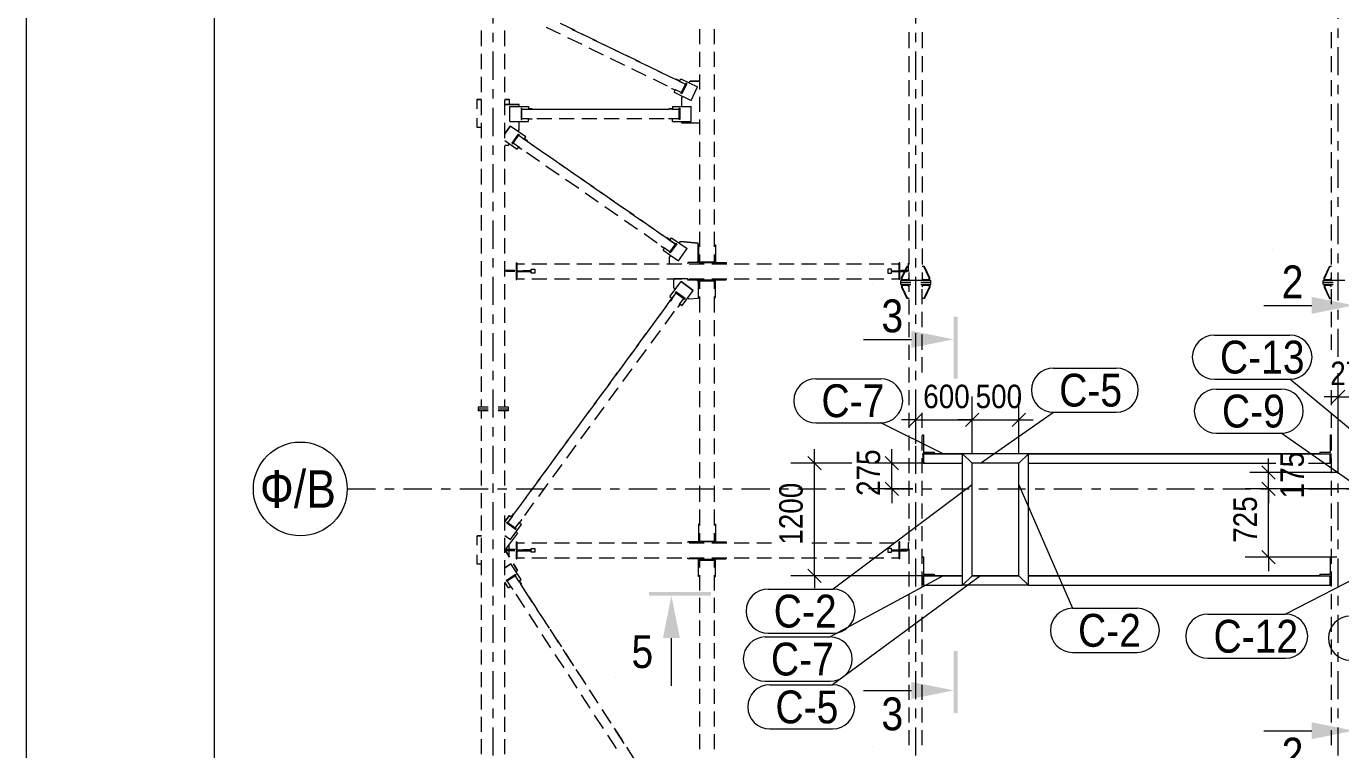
# Model space of a CAD drawing. Header units: millimetres. Extents: x -50 to 544, y -173 to 247.
# Drawn here: x -49.7 to 90.3, y 75.2 to 152.3 of the extents above; entities that cross this region are included whole.
import ezdxf

# ---------------------------------------------------------------- set-up
doc = ezdxf.new("R2010")
doc.units = ezdxf.units.MM
doc.linetypes.add('XKITLINE00', pattern=[0])
doc.linetypes.add('XKITLINE03', pattern=[6, 3, -1, 1, -1])
for name, color, linetype, lineweight in [('DrawingSheet', 5, 'Continuous', 0), ('Part', 2, 'Continuous', 0), ('PartMark', 3, 'Continuous', 0), ('S-GRID', 1, 'Continuous', 0), ('Section', 6, 'Continuous', 0), ('Z-DIMENSIONS', 1, 'Continuous', 0)]:
    doc.layers.add(name, color=color, linetype=linetype, lineweight=lineweight)
doc.styles.add('GOST type A', font='ARIAL.TTF')

msp = doc.modelspace()

# ---------------------------------------------------------------- hatches: boundary and pattern name
at = {"layer": 'Section'}
for points in [[(91.68, 122.56), (87.18, 121.66), (87.18, 123.46)], [(49.47, 121.34), (49.47, 114.74), (49.05, 114.74), (49.05, 121.34)], [(49.05, 118.94), (44.55, 118.04), (44.55, 119.84)], [(16.58, 92.04), (23.18, 92.04), (23.18, 91.62), (16.58, 91.62)], [(18.98, 91.62), (19.88, 87.12), (18.08, 87.12)], [(49.47, 85.74), (49.47, 79.14), (49.05, 79.14), (49.05, 85.74)], [(49.05, 81.54), (44.55, 80.64), (44.55, 82.44)], [(91.68, 77.25), (87.18, 76.35), (87.18, 78.15)]]:
    msp.add_hatch(color=256, dxfattribs=at).paths.add_polyline_path(points, flags=17)

# ---------------------------------------------------------------- linework, layer by layer
at = {"layer": 'DrawingSheet', "linetype": 'XKITLINE00', "lineweight": 0}
for p, q in [((-49.74, 246.85), (-49.74, -173.15)), ((-29.74, 241.85), (-29.74, -168.15))]:
    msp.add_line(p, q, dxfattribs=at)
at = {"layer": 'Part', "linetype": 'XKITLINE00', "lineweight": 0}
for p, q in [((7.14, 152.61), (8.68, 151.86)), ((-1.25, 150.19), (-1.25, 151.83)), ((1.25, 150.19), (1.25, 151.83)), ((5.63, 152.21), (7.14, 151.47)), ((8.34, 152), (9.86, 151.27)), ((9.45, 151.48), (11, 150.74)), ((21.97, 151.97), (21.97, 150.37)), ((23.57, 150.37), (23.57, 151.97)), ((44.3, 149.97), (44.3, 151.68)), ((45.7, 151.68), (45.7, 149.97)), ((89.3, 149.97), (89.3, 151.68)), ((7.9, 151.11), (9.42, 150.37)), ((10.18, 150), (11.7, 149.26)), ((10.62, 150.9), (12.14, 150.16)), ((11.77, 150.36), (13.31, 149.61)), ((-1.25, 147.73), (-1.25, 149.37)), ((1.25, 147.73), (1.25, 149.37)), ((12.46, 148.9), (13.98, 148.16)), ((12.9, 149.8), (14.42, 149.06)), ((14.08, 149.24), (15.63, 148.49)), ((15.17, 148.69), (16.69, 147.96)), ((21.97, 149.57), (21.97, 147.97)), ((23.57, 147.97), (23.57, 149.57)), ((44.3, 147.41), (44.3, 149.12)), ((45.7, 149.12), (45.7, 147.41)), ((89.3, 147.41), (89.3, 149.12)), ((14.74, 147.79), (16.26, 147.06)), ((16.4, 148.12), (17.94, 147.37)), ((17.45, 147.59), (18.97, 146.85)), ((21.97, 147.17), (21.97, 145.57)), ((23.57, 145.57), (23.57, 147.17)), ((-1.25, 145.28), (-1.25, 146.91)), ((1.25, 145.28), (1.25, 146.91)), ((17.02, 146.69), (18.54, 145.95)), ((18.72, 146.99), (19.49, 146.62)), ((19.03, 145.68), (19.04, 145.71)), ((19.03, 145.67), (19.04, 145.71)), ((19.03, 145.68), (19.03, 145.67)), ((19.03, 145.67), (19.39, 145.5)), ((19.48, 146.62), (19.5, 146.65)), ((19.5, 146.65), (19.48, 146.61)), ((19.48, 146.62), (19.48, 146.61)), ((19.48, 146.61), (19.84, 146.44)), ((19.86, 146.48), (19.5, 146.65)), ((19.5, 146.65), (19.5, 146.65)), ((19.86, 146.47), (19.5, 146.65)), ((19.73, 146.48), (20.49, 146.12)), ((19.86, 146.47), (19.84, 146.44)), ((19.84, 146.44), (20.49, 146.12)), ((19.86, 146.47), (19.97, 146.71)), ((19.86, 146.48), (19.97, 146.71)), ((19.86, 146.48), (19.86, 146.47)), ((19.97, 146.71), (19.97, 146.71)), ((19.97, 146.71), (21.77, 145.84)), ((19.97, 146.71), (21.77, 145.84)), ((20.53, 146.2), (20.01, 145.12)), ((20.05, 145.22), (20.49, 146.12)), ((20.61, 146.17), (20.08, 145.09)), ((20.49, 146.12), (20.53, 146.21)), ((20.49, 146.12), (20.49, 146.12)), ((20.61, 146.18), (20.53, 146.21)), ((20.53, 146.21), (20.53, 146.2)), ((20.61, 146.17), (20.53, 146.2)), ((20.61, 146.17), (20.61, 146.18)), ((20.87, 146.27), (20.96, 146.45)), ((20.87, 146.27), (20.96, 146.45)), ((21.97, 146.45), (20.96, 146.45)), ((20.96, 146.45), (20.96, 146.45)), ((20.96, 146.45), (21.97, 146.45)), ((21.08, 144.4), (21.77, 145.84)), ((21.77, 145.84), (21.77, 145.84)), ((44.3, 144.85), (44.3, 146.55)), ((45.7, 146.55), (45.7, 144.85)), ((89.3, 144.85), (89.3, 146.55)), ((-1.7, 144.51), (-1.25, 144.51)), ((-1.7, 144.5), (-1.7, 144.51)), ((-1.7, 143.5), (-1.7, 144.5)), ((-1.7, 144.5), (-1.25, 144.5)), ((-1.25, 142.82), (-1.25, 144.46)), ((1.25, 144.51), (1.7, 144.51)), ((1.25, 144.5), (1.7, 144.5)), ((1.25, 142.82), (1.25, 144.46)), ((1.7, 144.51), (1.7, 144.5)), ((1.7, 144.5), (1.7, 143.96)), ((19.28, 145.27), (19.39, 145.5)), ((19.28, 145.27), (19.39, 145.5)), ((19.28, 145.27), (19.28, 145.27)), ((19.28, 145.27), (21.08, 144.4)), ((19.3, 145.58), (20.05, 145.22)), ((19.39, 145.5), (19.4, 145.53)), ((20.01, 145.13), (20.05, 145.22)), ((20.01, 145.12), (20.01, 145.13)), ((20.08, 145.09), (20.01, 145.12)), ((20.09, 144.66), (20.17, 144.83)), ((20.09, 144.65), (20.18, 144.83)), ((20.09, 144.65), (20.09, 144.66)), ((20.09, 144.65), (20.09, 144.66)), ((20.09, 143.76), (20.09, 144.65)), ((21.97, 144.77), (21.97, 143.17)), ((23.57, 143.17), (23.57, 144.77)), ((1.25, 143.96), (2.76, 143.96)), ((2.76, 143.96), (1.25, 143.96)), ((1.76, 143.76), (3.76, 143.76)), ((1.76, 143.76), (3.76, 143.76)), ((1.76, 142.16), (1.76, 143.76)), ((2.76, 143.96), (2.76, 143.96)), ((2.76, 143.76), (2.76, 143.96)), ((2.96, 143.56), (2.96, 142.35)), ((2.96, 143.56), (3.04, 143.56)), ((2.96, 143.55), (3.04, 143.55)), ((3.04, 142.35), (3.04, 143.56)), ((3.04, 143.46), (3.76, 143.46)), ((3.04, 143.45), (3.84, 143.45)), ((3.76, 143.76), (3.76, 143.5)), ((3.76, 143.51), (4.16, 143.51)), ((3.76, 143.5), (3.76, 143.46)), ((4.16, 143.5), (3.76, 143.5)), ((3.76, 143.46), (4.16, 143.46)), ((4.16, 143.46), (4.16, 143.51)), ((4.16, 143.47), (4.97, 143.47)), ((4.64, 143.45), (6.23, 143.45)), ((5.77, 143.47), (7.39, 143.47)), ((7.03, 143.45), (8.63, 143.45)), ((8.2, 143.47), (9.81, 143.47)), ((9.43, 143.45), (11.02, 143.45)), ((10.62, 143.47), (12.23, 143.47)), ((11.82, 143.45), (13.42, 143.45)), ((13.04, 143.47), (14.65, 143.47)), ((14.22, 143.45), (15.82, 143.45)), ((15.46, 143.47), (17.07, 143.47)), ((16.61, 143.45), (18.21, 143.45)), ((17.88, 143.47), (18.69, 143.47)), ((19.09, 143.51), (18.69, 143.51)), ((18.69, 143.51), (18.69, 143.5)), ((18.69, 143.5), (19.09, 143.5)), ((18.69, 143.46), (18.69, 143.5)), ((19.09, 143.46), (18.69, 143.46)), ((19.01, 143.45), (19.81, 143.45)), ((19.09, 143.76), (19.09, 143.5)), ((19.09, 143.76), (21.09, 143.76)), ((19.09, 143.76), (21.09, 143.76)), ((19.09, 143.5), (19.09, 143.5)), ((19.09, 143.5), (19.09, 143.46)), ((19.09, 143.46), (19.81, 143.46)), ((19.81, 143.56), (19.89, 143.56)), ((19.81, 142.35), (19.81, 143.56)), ((19.81, 143.55), (19.89, 143.55)), ((19.89, 143.56), (19.89, 142.35)), ((21.09, 142.16), (21.09, 143.76)), ((44.3, 142.28), (44.3, 143.99)), ((45.7, 143.99), (45.7, 142.28)), ((89.3, 142.28), (89.3, 143.99)), ((-1.7, 141.51), (-1.7, 142.51)), ((-1.25, 141.51), (-1.7, 141.51)), ((-1.25, 140.36), (-1.25, 142)), ((1.25, 140.36), (1.25, 142)), ((1.82, 141.66), (1.25, 140.83)), ((1.25, 140.84), (1.82, 141.66)), ((1.76, 142.16), (3.76, 142.16)), ((3.47, 140.52), (1.82, 141.66)), ((3.47, 140.52), (1.82, 141.66)), ((1.82, 141.66), (1.82, 141.66)), ((2.76, 141.26), (2.76, 142.16)), ((2.96, 142.35), (3.04, 142.35)), ((3.04, 142.45), (3.84, 142.45)), ((3.76, 142.42), (3.76, 142.45)), ((3.76, 142.16), (3.76, 142.42)), ((3.76, 142.42), (4.16, 142.42)), ((4.16, 142.42), (4.16, 142.45)), ((4.64, 142.45), (6.23, 142.45)), ((7.03, 142.45), (8.63, 142.45)), ((9.43, 142.45), (11.02, 142.45)), ((11.82, 142.45), (13.42, 142.45)), ((14.22, 142.45), (15.82, 142.45)), ((16.61, 142.45), (18.21, 142.45)), ((18.69, 142.42), (18.69, 142.45)), ((19.09, 142.42), (18.69, 142.42)), ((19.01, 142.45), (19.81, 142.45)), ((19.09, 142.45), (19.09, 142.42)), ((19.09, 142.16), (19.09, 142.42)), ((19.09, 142.16), (21.09, 142.16)), ((19.89, 142.35), (19.81, 142.35)), ((20.09, 141.96), (20.09, 142.16)), ((21.97, 141.96), (20.09, 141.96)), ((21.97, 142.37), (21.97, 140.78)), ((23.57, 140.78), (23.57, 142.37)), ((44.3, 139.72), (44.3, 141.43)), ((45.7, 141.43), (45.7, 139.72)), ((89.3, 139.72), (89.3, 141.43)), ((1.25, 140.11), (2.56, 139.21)), ((2.01, 139.83), (2.7, 140.81)), ((2.01, 139.82), (2.7, 140.8)), ((2.08, 139.77), (2.76, 140.76)), ((2.65, 141.09), (2.76, 141.26)), ((2.7, 140.8), (2.7, 140.81)), ((2.7, 140.81), (2.76, 140.77)), ((2.7, 140.8), (2.76, 140.76)), ((2.71, 140.68), (3.4, 140.19)), ((2.71, 140.68), (3.3, 140.27)), ((2.76, 140.76), (2.76, 140.77)), ((3.3, 140.27), (3.47, 140.52)), ((3.3, 140.27), (3.32, 140.31)), ((3.3, 140.27), (3.63, 140.04)), ((3.3, 140.27), (3.3, 140.27)), ((3.32, 140.31), (3.65, 140.08)), ((3.65, 140.08), (3.32, 140.31)), ((3.32, 140.31), (3.32, 140.31)), ((3.47, 140.52), (3.47, 140.52)), ((3.63, 140.04), (3.65, 140.08)), ((3.63, 140.05), (4.34, 139.56)), ((3.65, 140.08), (3.65, 140.08)), ((-1.25, 137.91), (-1.25, 139.54)), ((1.25, 139.61), (1.62, 139.61)), ((1.25, 137.91), (1.25, 139.54)), ((1.62, 139.61), (1.73, 139.78)), ((2.01, 139.83), (2.01, 139.82)), ((2.01, 139.82), (2.08, 139.77)), ((2.14, 139.86), (2.83, 139.37)), ((2.56, 139.21), (2.72, 139.45)), ((2.7, 139.42), (2.72, 139.45)), ((2.7, 139.42), (3.03, 139.19)), ((2.7, 139.42), (2.7, 139.42)), ((3.03, 139.19), (3.05, 139.22)), ((3.53, 138.89), (4.92, 137.92)), ((4.1, 139.71), (5.49, 138.75)), ((5.05, 139.07), (6.46, 138.09)), ((21.97, 139.98), (21.97, 138.38)), ((23.57, 138.38), (23.57, 139.98)), ((44.3, 137.16), (44.3, 138.87)), ((45.7, 138.87), (45.7, 137.16)), ((89.3, 137.16), (89.3, 138.87)), ((5.62, 137.44), (7.01, 136.47)), ((6.19, 138.26), (7.58, 137.3)), ((7.17, 137.6), (8.59, 136.62)), ((21.97, 137.58), (21.97, 135.98)), ((23.57, 135.98), (23.57, 137.58)), ((-1.25, 135.45), (-1.25, 137.09)), ((1.25, 135.45), (1.25, 137.09)), ((7.71, 135.99), (9.1, 135.03)), ((8.28, 136.81), (9.67, 135.85)), ((9.3, 136.12), (10.71, 135.14)), ((44.3, 134.6), (44.3, 136.3)), ((45.7, 136.3), (45.7, 134.6)), ((89.3, 134.6), (89.3, 136.3)), ((-1.25, 132.99), (-1.25, 134.63)), ((1.25, 132.99), (1.25, 134.63)), ((9.8, 134.54), (11.19, 133.58)), ((10.37, 135.36), (11.76, 134.4)), ((11.42, 134.65), (12.84, 133.67)), ((21.97, 135.18), (21.97, 133.58)), ((23.57, 133.58), (23.57, 135.18)), ((11.88, 133.09), (13.28, 132.13)), ((12.45, 133.92), (13.85, 132.95)), ((13.54, 133.18), (14.96, 132.2)), ((44.3, 132.03), (44.3, 133.74)), ((45.7, 133.74), (45.7, 132.03)), ((89.3, 132.03), (89.3, 133.74)), ((-1.25, 130.54), (-1.25, 132.18)), ((1.25, 130.54), (1.25, 132.18)), ((13.97, 131.65), (15.37, 130.68)), ((14.54, 132.47), (15.94, 131.5)), ((15.67, 131.71), (17.08, 130.72)), ((21.97, 132.78), (21.97, 131.18)), ((23.57, 131.18), (23.57, 132.78)), ((16.63, 131.02), (18.02, 130.05)), ((17.79, 130.23), (18.5, 129.74)), ((21.97, 130.38), (21.97, 128.78)), ((23.57, 128.78), (23.57, 130.38)), ((44.3, 129.47), (44.3, 131.18)), ((45.7, 131.18), (45.7, 129.47)), ((89.3, 129.47), (89.3, 131.18)), ((-1.25, 128.08), (-1.25, 129.72)), ((1.25, 128.08), (1.25, 129.72)), ((16.06, 130.2), (17.45, 129.23)), ((17.9, 128.88), (17.92, 128.91)), ((17.9, 128.88), (17.92, 128.91)), ((17.9, 128.88), (17.9, 128.88)), ((17.9, 128.88), (18.23, 128.65)), ((18.5, 129.74), (18.52, 129.77)), ((18.52, 129.76), (18.5, 129.73)), ((18.5, 129.74), (18.5, 129.73)), ((18.5, 129.73), (18.83, 129.5)), ((18.85, 129.54), (18.52, 129.77)), ((18.52, 129.77), (18.52, 129.76)), ((18.85, 129.54), (18.52, 129.76)), ((18.72, 129.57), (19.42, 129.09)), ((19.47, 129.17), (18.79, 128.18)), ((18.85, 129.54), (18.83, 129.5)), ((18.83, 129.5), (19.42, 129.1)), ((18.85, 129.54), (19, 129.75)), ((18.85, 129.54), (19, 129.75)), ((18.85, 129.54), (18.85, 129.54)), ((18.85, 128.27), (19.42, 129.09)), ((19.54, 129.12), (18.86, 128.14)), ((19, 129.75), (19, 129.75)), ((19, 129.75), (20.64, 128.61)), ((19, 129.75), (20.64, 128.61)), ((19.42, 129.1), (19.47, 129.18)), ((19.42, 129.1), (19.42, 129.09)), ((19.54, 129.13), (19.47, 129.18)), ((19.47, 129.18), (19.47, 129.17)), ((19.54, 129.12), (19.47, 129.17)), ((19.54, 129.12), (19.54, 129.13)), ((19.82, 129.18), (19.93, 129.35)), ((19.82, 129.18), (19.93, 129.35)), ((19.93, 129.35), (19.93, 129.35)), ((21.83, 129.18), (19.93, 129.35)), ((19.93, 129.35), (21.83, 129.18)), ((21.83, 129.18), (21.83, 129.18)), ((21.83, 127.3), (21.83, 129.18)), ((21.97, 129), (21.85, 129)), ((21.85, 129), (21.85, 127.12)), ((23.57, 129), (23.69, 129)), ((23.69, 129), (23.69, 127.12)), ((18.09, 128.44), (18.23, 128.65)), ((18.09, 128.44), (18.23, 128.65)), ((18.09, 128.44), (18.09, 128.44)), ((18.09, 128.44), (19.73, 127.3)), ((18.15, 128.75), (18.85, 128.27)), ((18.23, 128.65), (18.25, 128.68)), ((18.79, 128.19), (18.84, 128.27)), ((18.79, 128.18), (18.79, 128.19)), ((18.86, 128.14), (18.79, 128.18)), ((18.79, 127.71), (18.91, 127.87)), ((18.79, 127.7), (18.91, 127.87)), ((18.79, 127.7), (18.79, 127.71)), ((18.79, 127), (18.79, 127.7)), ((19.73, 127.3), (20.64, 128.61)), ((20.64, 128.61), (20.64, 128.61)), ((21.97, 127.98), (21.97, 127.18)), ((23.57, 127.18), (23.57, 127.98)), ((44.3, 126.91), (44.3, 128.62)), ((45.7, 128.62), (45.7, 126.91)), ((89.3, 126.91), (89.3, 128.62)), ((-1.25, 125.62), (-1.25, 127.26)), ((1.25, 125.62), (1.25, 127.26)), ((1.25, 126.32), (2.25, 126.32)), ((1.25, 126.24), (1.45, 126.24)), ((2.31, 126.24), (1.45, 126.24)), ((1.45, 126.16), (1.45, 126.24)), ((2.31, 126.16), (1.45, 126.16)), ((2.25, 126.32), (2.25, 126.24)), ((2.45, 127.1), (2.45, 126.24)), ((2.45, 127.1), (2.53, 127.1)), ((2.45, 126.24), (2.53, 126.24)), ((2.45, 126.16), (2.45, 125.3)), ((2.45, 126.16), (2.53, 126.16)), ((2.53, 127.1), (2.53, 126.24)), ((2.53, 127), (3.32, 127)), ((2.53, 126.25), (4.03, 126.25)), ((2.53, 126.16), (2.53, 125.3)), ((2.53, 126.15), (4.03, 126.15)), ((4.03, 126.24), (3.17, 126.24)), ((4.03, 126.16), (3.17, 126.16)), ((4.03, 126.4), (4.43, 126.4)), ((4.03, 126.24), (4.03, 126.4)), ((4.03, 126.16), (4.03, 126.24)), ((4.03, 126), (4.03, 126.16)), ((4.12, 127), (5.72, 127)), ((4.43, 126.4), (4.43, 126)), ((6.51, 127), (8.11, 127)), ((8.91, 127), (10.5, 127)), ((11.3, 127), (12.9, 127)), ((13.7, 127), (15.29, 127)), ((16.09, 127), (17.69, 127)), ((18.48, 127), (20.08, 127)), ((21.67, 127.14), (20.72, 127.14)), ((20.72, 127.14), (20.72, 127.12)), ((21.85, 127.12), (20.72, 127.12)), ((20.72, 127.12), (20.72, 127)), ((20.88, 127), (22.47, 127)), ((21.83, 127.3), (21.67, 127.14)), ((21.97, 127.18), (23.57, 127.18)), ((21.97, 127), (21.97, 127.18)), ((22.01, 127.14), (22.01, 127.18)), ((22.01, 127.14), (23.53, 127.14)), ((23.27, 127), (24.87, 127)), ((23.53, 127.14), (23.53, 127.18)), ((23.57, 127), (23.57, 127.18)), ((23.69, 127.12), (24.82, 127.12)), ((24.82, 127.12), (24.82, 127)), ((25.67, 127), (27.26, 127)), ((28.06, 127), (29.65, 127)), ((30.45, 127), (32.05, 127)), ((32.85, 127), (34.44, 127)), ((35.24, 127), (36.84, 127)), ((37.63, 127), (39.23, 127)), ((40.03, 127), (41.62, 127)), ((42.42, 126.4), (42.02, 126.4)), ((42.02, 126.4), (42.02, 126)), ((42.42, 127), (43.22, 127)), ((42.42, 126.24), (42.42, 126.4)), ((42.42, 126.25), (42.51, 126.25)), ((42.42, 126.24), (42.42, 126.16)), ((42.42, 126.24), (44.1, 126.24)), ((42.42, 126.16), (44.1, 126.16)), ((42.42, 126), (42.42, 126.16)), ((42.5, 126.15), (43.22, 126.15)), ((43.3, 127.1), (43.22, 127.1)), ((43.22, 126.24), (43.22, 127.1)), ((43.3, 126.24), (43.22, 126.24)), ((43.3, 126.16), (43.22, 126.16)), ((43.22, 125.3), (43.22, 126.16)), ((43.3, 126.24), (43.3, 127.1)), ((43.3, 125.3), (43.3, 126.16)), ((43.5, 126.24), (43.5, 126.31)), ((43.5, 126.31), (44.23, 126.31)), ((43.5, 125.5), (43.81, 126.16)), ((43.56, 125.5), (43.87, 126.16)), ((43.88, 126.31), (44.07, 126.7)), ((43.94, 126.31), (44.12, 126.7)), ((44.23, 126.7), (44.07, 126.7)), ((44.1, 126.24), (44.3, 126.24)), ((44.1, 126.24), (44.1, 126.16)), ((44.23, 126.31), (44.23, 127.04)), ((44.23, 127.04), (44.3, 127.04)), ((44.3, 125.2), (44.3, 126.05)), ((45.93, 126.7), (45.7, 126.7)), ((45.7, 126.05), (45.7, 125.2)), ((46.44, 125.5), (45.88, 126.7)), ((46.5, 125.5), (45.93, 126.7)), ((88.5, 125.5), (89.07, 126.7)), ((88.56, 125.5), (89.12, 126.7)), ((89.3, 126.7), (89.07, 126.7)), ((89.3, 125.2), (89.3, 126.05)), ((-1.25, 123.17), (-1.25, 124.81)), ((1.25, 123.17), (1.25, 124.81)), ((2.45, 125.3), (2.53, 125.3)), ((2.53, 125.4), (3.32, 125.4)), ((4.43, 126), (4.03, 126)), ((4.12, 125.4), (5.72, 125.4)), ((6.51, 125.4), (8.11, 125.4)), ((8.91, 125.4), (10.5, 125.4)), ((11.3, 125.4), (12.9, 125.4)), ((13.7, 125.4), (15.29, 125.4)), ((16.09, 125.4), (17.69, 125.4)), ((18.48, 125.4), (20.08, 125.4)), ((18.82, 123.49), (20.01, 125.1)), ((18.82, 123.49), (20.01, 125.1)), ((20.72, 125.4), (19.25, 125.4)), ((19.25, 125.4), (19.25, 125.4)), ((19.25, 124.41), (19.25, 125.4)), ((21.3, 124.15), (20.01, 125.1)), ((20.01, 125.1), (20.01, 125.1)), ((20.01, 125.1), (21.3, 124.15)), ((20.72, 125.28), (20.72, 125.4)), ((20.72, 125.26), (20.72, 125.28)), ((21.85, 125.28), (20.72, 125.28)), ((21.67, 125.26), (20.72, 125.26)), ((21.67, 125.26), (20.72, 125.26)), ((20.88, 125.4), (22.47, 125.4)), ((21.83, 125.1), (21.67, 125.26)), ((21.67, 125.26), (21.67, 125.26)), ((21.83, 125.1), (21.67, 125.26)), ((21.83, 125.1), (21.83, 125.1)), ((21.83, 125.1), (21.83, 123.29)), ((21.85, 123.4), (21.85, 125.28)), ((21.97, 125.17), (21.97, 125.4)), ((21.97, 125.19), (22.01, 125.19)), ((21.97, 125.17), (21.97, 124.33)), ((23.53, 125.23), (22.01, 125.23)), ((22.01, 125.23), (22.01, 125.16)), ((22.01, 125.2), (23.53, 125.2)), ((22.01, 125.16), (23.53, 125.16)), ((23.57, 125.16), (22.07, 125.16)), ((23.27, 125.4), (24.87, 125.4)), ((23.53, 125.16), (23.53, 125.23)), ((23.53, 125.19), (23.57, 125.19)), ((23.57, 125.17), (23.57, 125.4)), ((23.57, 124.33), (23.57, 125.17)), ((23.69, 123.4), (23.69, 125.28)), ((23.69, 125.28), (24.82, 125.28)), ((24.82, 125.28), (24.82, 125.4)), ((25.67, 125.4), (27.26, 125.4)), ((28.06, 125.4), (29.65, 125.4)), ((30.45, 125.4), (32.05, 125.4)), ((32.85, 125.4), (34.44, 125.4)), ((35.24, 125.4), (36.84, 125.4)), ((37.63, 125.4), (39.23, 125.4)), ((40.03, 125.4), (41.62, 125.4)), ((42.02, 126), (42.42, 126)), ((42.42, 125.4), (43.22, 125.4)), ((43.3, 125.3), (43.22, 125.3)), ((43.4, 125.2), (43.4, 125.2)), ((43.4, 125), (43.4, 125.2)), ((43.4, 125.2), (44.3, 125.2)), ((43.4, 125.2), (44.47, 125.2)), ((43.4, 124.8), (43.4, 125)), ((43.4, 125), (44.47, 125)), ((43.4, 125), (44.47, 125)), ((43.4, 124.8), (44.47, 124.8)), ((43.5, 125.3), (43.5, 125.5)), ((43.5, 125.5), (43.56, 125.5)), ((43.5, 125.2), (43.5, 125.3)), ((43.5, 125.3), (44.3, 125.3)), ((43.5, 124.7), (43.5, 124.8)), ((43.5, 124.7), (44.3, 124.7)), ((43.5, 124.7), (43.5, 124.5)), ((43.56, 125.3), (43.56, 125.5)), ((43.56, 124.7), (43.56, 124.5)), ((44.19, 125.3), (44.3, 125.46)), ((44.3, 124.54), (44.19, 124.7)), ((45.7, 125.2), (44.3, 125.2)), ((44.3, 124), (44.3, 124.8)), ((45.53, 125.2), (46.6, 125.2)), ((45.53, 125), (46.6, 125)), ((45.53, 125), (46.6, 125)), ((45.53, 124.8), (46.6, 124.8)), ((45.81, 125.3), (45.7, 125.46)), ((45.7, 125.3), (46.5, 125.3)), ((45.7, 125.2), (45.98, 125.2)), ((45.7, 124.7), (46.5, 124.7)), ((45.7, 124.54), (45.81, 124.7)), ((46.44, 125.3), (46.44, 125.5)), ((46.44, 125.5), (46.5, 125.5)), ((46.44, 124.7), (46.44, 124.5)), ((46.5, 125.3), (46.5, 125.5)), ((46.5, 125.2), (46.5, 125.3)), ((46.5, 124.7), (46.5, 124.8)), ((46.5, 124.7), (46.5, 124.5)), ((46.6, 125.2), (46.6, 125.2)), ((46.6, 125), (46.6, 125.2)), ((46.6, 124.8), (46.6, 125)), ((88.4, 125.2), (88.4, 125.2)), ((88.4, 125), (88.4, 125.2)), ((88.4, 125.2), (89.3, 125.2)), ((88.4, 125.2), (89.47, 125.2)), ((88.4, 124.8), (88.4, 125)), ((88.4, 125), (89.47, 125)), ((88.4, 125), (89.47, 125)), ((88.4, 124.8), (89.47, 124.8)), ((88.5, 125.3), (88.5, 125.5)), ((88.5, 125.5), (88.56, 125.5)), ((88.5, 125.2), (88.5, 125.3)), ((88.5, 125.3), (89.3, 125.3)), ((88.5, 124.7), (88.5, 124.8)), ((88.5, 124.7), (89.3, 124.7)), ((88.5, 124.7), (88.5, 124.5)), ((88.56, 125.3), (88.56, 125.5)), ((88.56, 124.7), (88.56, 124.5)), ((89.19, 125.3), (89.3, 125.46)), ((89.3, 124.54), (89.19, 124.7)), ((90.7, 125.2), (89.3, 125.2)), ((19.03, 123.33), (18.8, 123.01)), ((18.8, 123.01), (19.03, 123.33)), ((18.82, 123.49), (19.06, 123.31)), ((18.82, 123.49), (18.82, 123.49)), ((19.06, 123.3), (18.83, 122.98)), ((18.99, 123.2), (19.49, 123.88)), ((19.03, 123.33), (19.03, 123.33)), ((19.03, 123.33), (19.06, 123.3)), ((19.06, 123.31), (19.49, 123.88)), ((19.06, 123.3), (19.06, 123.31)), ((19.25, 124.41), (19.41, 124.29)), ((19.41, 123.95), (19.46, 124.01)), ((19.46, 124), (19.41, 123.94)), ((19.41, 123.94), (19.41, 123.95)), ((19.41, 123.94), (20.38, 123.23)), ((20.43, 123.3), (19.46, 124.01)), ((19.46, 124.01), (19.46, 124)), ((19.46, 124), (20.43, 123.29)), ((19.8, 122.61), (20.3, 123.29)), ((20.11, 122.54), (21.3, 124.15)), ((20.38, 123.23), (20.43, 123.29)), ((20.43, 123.29), (20.43, 123.3)), ((20.71, 123.35), (20.87, 123.23)), ((21.83, 123.29), (20.87, 123.23)), ((21.3, 124.15), (21.3, 124.15)), ((21.97, 123.4), (21.85, 123.4)), ((21.97, 123.49), (21.97, 121.81)), ((23.57, 121.81), (23.57, 123.49)), ((23.57, 123.4), (23.69, 123.4)), ((43.5, 124.5), (43.56, 124.5)), ((43.5, 124.5), (44.07, 123.3)), ((43.56, 124.5), (44.12, 123.3)), ((44.3, 123.3), (44.07, 123.3)), ((45.7, 122.67), (45.7, 124.28)), ((45.93, 123.3), (45.7, 123.3)), ((46.44, 124.5), (45.88, 123.3)), ((46.5, 124.5), (45.93, 123.3)), ((46.44, 124.5), (46.5, 124.5)), ((88.5, 124.5), (88.56, 124.5)), ((88.5, 124.5), (89.07, 123.3)), ((88.56, 124.5), (89.12, 123.3)), ((89.3, 123.3), (89.07, 123.3)), ((89.3, 122.67), (89.3, 124.28)), ((-1.25, 120.71), (-1.25, 122.35)), ((1.25, 120.71), (1.25, 122.35)), ((17.5, 121.16), (18.49, 122.52)), ((18.3, 120.57), (19.3, 121.93)), ((18.32, 122.3), (18.82, 122.99)), ((18.8, 123.01), (18.8, 123.01)), ((18.8, 123.01), (18.83, 122.98)), ((19.64, 122.39), (19.67, 122.37)), ((19.9, 122.69), (19.67, 122.37)), ((19.87, 122.71), (19.9, 122.69)), ((19.88, 122.71), (20.11, 122.54)), ((19.9, 122.69), (19.9, 122.69)), ((44.3, 121.58), (44.3, 123.19)), ((45.7, 120.25), (45.7, 121.86)), ((89.3, 120.25), (89.3, 121.86)), ((16, 119.12), (17, 120.48)), ((16.81, 120.24), (17.81, 121.61)), ((21.97, 120.97), (21.97, 119.29)), ((23.57, 119.29), (23.57, 120.97)), ((44.3, 119.17), (44.3, 120.78)), ((-1.25, 118.26), (-1.25, 119.89)), ((1.25, 118.26), (1.25, 119.89)), ((15.3, 118.18), (16.3, 119.55)), ((16.81, 118.53), (17.8, 119.89)), ((45.7, 117.84), (45.7, 119.45)), ((89.3, 117.84), (89.3, 119.45)), ((14.5, 117.08), (15.5, 118.44)), ((15.31, 116.49), (16.31, 117.85)), ((21.97, 118.45), (21.97, 116.77)), ((23.57, 116.77), (23.57, 118.45)), ((44.3, 116.75), (44.3, 118.36)), ((-1.25, 115.8), (-1.25, 117.44)), ((1.25, 115.8), (1.25, 117.44)), ((13.01, 115.04), (14.01, 116.4)), ((13.79, 116.12), (14.79, 117.49)), ((45.7, 115.42), (45.7, 117.03)), ((-1.25, 113.34), (-1.25, 114.98)), ((1.25, 113.34), (1.25, 114.98)), ((12.28, 114.06), (13.28, 115.43)), ((13.82, 114.45), (14.81, 115.81)), ((21.97, 115.93), (21.97, 114.25)), ((23.57, 114.25), (23.57, 115.93)), ((44.3, 114.34), (44.3, 115.95)), ((11.51, 113), (12.51, 114.36)), ((12.32, 112.41), (13.32, 113.77)), ((21.97, 113.41), (21.97, 111.73)), ((23.57, 111.73), (23.57, 113.41)), ((44.3, 111.92), (44.3, 113.53)), ((45.7, 114.61), (45.7, 114.62)), ((89.3, 111.92), (89.3, 113.53)), ((-1.25, 111.71), (-1.25, 112.52)), ((1.25, 111.71), (1.25, 112.52)), ((10.02, 110.96), (11.02, 112.32)), ((10.76, 112), (11.77, 113.37)), ((-0.53, 111.71), (-1.6, 111.71)), ((-1.6, 111.71), (-1.6, 111.51)), ((-0.53, 111.51), (-1.6, 111.51)), ((-0.53, 111.51), (-1.6, 111.51)), ((-1.6, 111.51), (-1.6, 111.31)), ((-0.53, 111.31), (-1.6, 111.31)), ((-1.25, 110.51), (-1.25, 111.31)), ((1.6, 111.71), (0.53, 111.71)), ((1.6, 111.51), (0.53, 111.51)), ((1.6, 111.51), (0.53, 111.51)), ((1.6, 111.31), (0.53, 111.31)), ((1.25, 110.51), (1.25, 111.31)), ((1.6, 111.71), (1.6, 111.51)), ((1.6, 111.51), (1.6, 111.31)), ((9.25, 109.94), (10.26, 111.31)), ((10.82, 110.37), (11.82, 111.73)), ((21.97, 110.89), (21.97, 109.21)), ((23.57, 109.21), (23.57, 110.89)), ((44.3, 109.51), (44.3, 111.12)), ((45.7, 109.51), (45.7, 111.11)), ((89.3, 109.51), (89.3, 111.12)), ((-1.25, 108.13), (-1.25, 109.72)), ((1.25, 108.13), (1.25, 109.72)), ((7.74, 107.88), (8.75, 109.25)), ((8.52, 108.92), (9.52, 110.28)), ((9.33, 108.33), (10.33, 109.69)), ((7.03, 106.88), (8.02, 108.24)), ((21.97, 108.37), (21.97, 106.69)), ((23.57, 106.69), (23.57, 108.37)), ((44.3, 107.1), (44.3, 108.71)), ((45.7, 108.77), (45.84, 108.77)), ((45.7, 108.75), (45.84, 108.75)), ((45.7, 107.1), (45.7, 108.71)), ((45.84, 108.77), (45.84, 106.89)), ((89.16, 108.77), (89.16, 106.89)), ((89.16, 108.77), (89.3, 108.77)), ((89.16, 108.75), (89.3, 108.75)), ((89.3, 107.1), (89.3, 108.71)), ((-1.25, 105.74), (-1.25, 107.33)), ((1.25, 105.74), (1.25, 107.33)), ((6.23, 105.82), (7.24, 107.19)), ((7.83, 106.29), (8.83, 107.65)), ((45.7, 106.75), (46.95, 106.75)), ((45.8, 105.77), (45.8, 106.75)), ((45.8, 106.75), (45.84, 106.75)), ((45.8, 106.73), (45.84, 106.73)), ((45.84, 106.91), (46.95, 106.91)), ((45.84, 106.89), (46.95, 106.89)), ((45.84, 106.75), (50, 106.75)), ((45.84, 106.75), (45.84, 106.75)), ((45.84, 106.75), (45.84, 105.75)), ((46.95, 106.91), (46.95, 106.75)), ((46.95, 106.77), (88.05, 106.77)), ((57, 106.75), (50, 106.75)), ((51, 105.75), (50, 106.75)), ((50, 92.75), (50, 106.75)), ((50, 106.75), (51, 105.75)), ((56, 105.75), (57, 106.75)), ((56, 105.75), (57, 106.75)), ((57, 106.75), (89.16, 106.75)), ((57, 92.75), (57, 106.75)), ((88.05, 106.91), (88.05, 106.75)), ((88.05, 106.91), (89.16, 106.91)), ((89.16, 106.89), (88.05, 106.89)), ((88.05, 106.75), (89.3, 106.75)), ((89.16, 106.75), (89.2, 106.75)), ((89.16, 106.75), (89.16, 106.75)), ((89.16, 105.75), (89.16, 106.75)), ((89.16, 106.73), (89.2, 106.73)), ((89.2, 106.75), (89.2, 105.77)), ((4.72, 103.75), (5.73, 105.13)), ((5.53, 104.84), (6.53, 106.2)), ((6.34, 104.25), (7.34, 105.61)), ((21.97, 105.85), (21.97, 104.16)), ((23.57, 104.16), (23.57, 105.85)), ((44.3, 104.68), (44.3, 106.29)), ((45.7, 104.68), (45.7, 106.29)), ((45.8, 105.77), (45.84, 105.77)), ((45.84, 105.75), (50, 105.75)), ((56, 105.75), (51, 105.75)), ((51, 93.75), (51, 105.75)), ((56, 93.75), (56, 105.75)), ((57, 105.75), (83.34, 105.75)), ((86.84, 105.75), (89.16, 105.75)), ((89.16, 105.77), (89.2, 105.77)), ((89.3, 104.68), (89.3, 106.29)), ((-1.25, 103.36), (-1.25, 104.95)), ((1.25, 103.36), (1.25, 104.95)), ((4.04, 102.8), (5.03, 104.16)), ((44.3, 102.27), (44.3, 103.88)), ((45.7, 102.27), (45.7, 103.88)), ((89.3, 102.27), (89.3, 103.88)), ((-1.25, 100.97), (-1.25, 102.56)), ((1.25, 100.97), (1.25, 102.56)), ((3.21, 101.69), (4.22, 103.07)), ((4.84, 102.21), (5.84, 103.57)), ((21.97, 103.32), (21.97, 101.64)), ((23.57, 101.64), (23.57, 103.32)), ((2.2, 100.32), (2.71, 101.01)), ((2.54, 100.76), (3.54, 102.12)), ((3.35, 100.17), (4.34, 101.53)), ((21.97, 100.8), (21.97, 99.12)), ((23.57, 99.12), (23.57, 100.8)), ((44.3, 99.85), (44.3, 101.46)), ((45.7, 99.85), (45.7, 101.46)), ((89.3, 99.85), (89.3, 101.46)), ((-1.25, 98.59), (-1.25, 100.18)), ((1.25, 98.59), (1.25, 100.18)), ((1.73, 100.17), (1.25, 99.52)), ((1.25, 99.52), (1.73, 100.17)), ((1.41, 99.41), (1.46, 99.47)), ((1.41, 99.4), (1.46, 99.46)), ((1.41, 99.4), (1.41, 99.41)), ((1.46, 99.46), (1.46, 99.47)), ((1.46, 99.47), (1.54, 99.41)), ((2.43, 98.75), (1.46, 99.46)), ((1.54, 99.4), (2.04, 100.08)), ((1.54, 99.41), (1.97, 99.99)), ((1.54, 99.41), (1.54, 99.4)), ((1.54, 99.4), (2.35, 98.81)), ((1.73, 100.17), (1.94, 100.02)), ((1.73, 100.17), (1.94, 100.02)), ((1.73, 100.17), (1.73, 100.17)), ((1.94, 100.02), (2.17, 100.34)), ((2.17, 100.33), (1.94, 100.01)), ((1.94, 100.01), (1.94, 100.02)), ((1.94, 100.01), (1.97, 99.99)), ((1.97, 99.99), (2.21, 100.31)), ((2.21, 100.32), (2.17, 100.34)), ((2.17, 100.34), (2.17, 100.33)), ((2.21, 100.31), (2.17, 100.33)), ((2.21, 100.31), (2.21, 100.32)), ((2.35, 98.81), (2.85, 99.49)), ((2.81, 99.37), (3.04, 99.7)), ((3.04, 99.7), (3.02, 99.72)), ((3.04, 99.7), (3.02, 99.72)), ((3.04, 99.7), (3.04, 99.7)), ((-1.25, 98), (-1.7, 98)), ((-1.7, 98), (-1.7, 98)), ((1.25, 98.04), (1.84, 97.61)), ((2.59, 98.3), (1.29, 96.6)), ((2.38, 98.69), (1.41, 99.4)), ((1.84, 97.61), (3.02, 99.22)), ((2.35, 98.82), (2.43, 98.76)), ((2.38, 98.69), (2.43, 98.75)), ((2.43, 98.76), (2.43, 98.75)), ((2.43, 98.42), (2.59, 98.3)), ((2.43, 98.42), (2.59, 98.3)), ((2.59, 98.3), (2.59, 98.3)), ((2.78, 99.4), (2.81, 99.37)), ((2.81, 99.38), (3.02, 99.22)), ((2.81, 99.38), (3.02, 99.22)), ((3.02, 99.22), (3.02, 99.22)), ((21.97, 99.26), (21.85, 99.26)), ((21.85, 99.26), (21.85, 97.38)), ((21.97, 98.28), (21.97, 97.44)), ((23.57, 99.26), (23.69, 99.26)), ((23.57, 97.44), (23.57, 98.28)), ((23.69, 99.26), (23.69, 97.38)), ((44.3, 97.44), (44.3, 99.05)), ((45.7, 97.44), (45.7, 99.05)), ((89.3, 97.44), (89.3, 99.05)), ((-1.7, 97), (-1.7, 98)), ((-1.7, 98), (-1.25, 98)), ((-1.25, 96.21), (-1.25, 97.8)), ((1.25, 96.21), (1.25, 97.8)), ((1.7, 96.58), (1.7, 97.13)), ((2.45, 97.36), (2.45, 96.5)), ((2.45, 97.36), (2.53, 97.36)), ((2.53, 97.36), (2.53, 96.5)), ((2.53, 97.26), (3.32, 97.26)), ((4.03, 96.66), (4.43, 96.66)), ((4.03, 96.5), (4.03, 96.66)), ((4.12, 97.26), (5.72, 97.26)), ((4.43, 96.66), (4.43, 96.26)), ((6.51, 97.26), (8.11, 97.26)), ((8.91, 97.26), (10.5, 97.26)), ((11.3, 97.26), (12.9, 97.26)), ((13.7, 97.26), (15.29, 97.26)), ((16.09, 97.26), (17.69, 97.26)), ((18.48, 97.26), (20.08, 97.26)), ((21.85, 97.38), (20.72, 97.38)), ((20.72, 97.38), (20.72, 97.26)), ((20.88, 97.26), (22.47, 97.26)), ((21.97, 97.44), (23.57, 97.44)), ((21.97, 97.26), (21.97, 97.44)), ((22.01, 97.4), (22.01, 97.44)), ((22.01, 97.4), (23.53, 97.4)), ((23.27, 97.26), (24.87, 97.26)), ((23.53, 97.4), (23.53, 97.44)), ((23.57, 97.26), (23.57, 97.44)), ((23.69, 97.38), (24.82, 97.38)), ((24.82, 97.38), (24.82, 97.26)), ((25.67, 97.26), (27.26, 97.26)), ((28.06, 97.26), (29.65, 97.26)), ((33.95, 97.26), (35.55, 97.26)), ((36.35, 97.26), (37.94, 97.26)), ((38.74, 97.26), (40.34, 97.26)), ((41.13, 97.26), (42.73, 97.26)), ((42.42, 96.66), (42.02, 96.66)), ((42.02, 96.66), (42.02, 96.26)), ((42.42, 96.5), (42.42, 96.66)), ((43.3, 97.36), (43.22, 97.36)), ((43.22, 96.5), (43.22, 97.36)), ((43.3, 96.5), (43.3, 97.36)), ((44.23, 96.57), (44.23, 97.3)), ((44.23, 97.3), (44.3, 97.3)), ((44.3, 95.02), (44.3, 96.63)), ((45.7, 95.02), (45.7, 96.63)), ((89.3, 95.02), (89.3, 96.63)), ((-1.7, 95), (-1.7, 96)), ((-1.25, 93.82), (-1.25, 95.41)), ((1.25, 96.6), (1.29, 96.6)), ((1.25, 96.58), (2.25, 96.58)), ((1.25, 96.5), (1.45, 96.5)), ((1.25, 96.44), (1.29, 96.44)), ((1.29, 96.44), (1.25, 96.44)), ((1.25, 93.82), (1.25, 95.41)), ((1.29, 96.44), (1.73, 95.72)), ((1.29, 96.44), (1.29, 96.44)), ((1.73, 95.73), (1.29, 96.44)), ((2.31, 96.5), (1.45, 96.5)), ((1.45, 96.42), (1.45, 96.5)), ((2.31, 96.42), (1.45, 96.42)), ((1.7, 95.77), (1.7, 96.42)), ((2.25, 96.58), (2.25, 96.5)), ((2.45, 96.5), (2.53, 96.5)), ((2.45, 96.42), (2.45, 95.56)), ((2.45, 96.42), (2.53, 96.42)), ((2.45, 95.56), (2.53, 95.56)), ((2.53, 96.51), (4.03, 96.51)), ((2.53, 96.42), (2.53, 95.56)), ((2.53, 96.41), (4.03, 96.41)), ((2.53, 95.66), (3.32, 95.66)), ((4.03, 96.5), (3.17, 96.5)), ((4.03, 96.42), (3.17, 96.42)), ((4.03, 96.42), (4.03, 96.5)), ((4.03, 96.26), (4.03, 96.42)), ((4.43, 96.26), (4.03, 96.26)), ((4.12, 95.66), (5.72, 95.66)), ((6.51, 95.66), (8.11, 95.66)), ((8.91, 95.66), (10.5, 95.66)), ((11.3, 95.66), (12.9, 95.66)), ((13.7, 95.66), (15.29, 95.66)), ((16.09, 95.66), (17.69, 95.66)), ((18.48, 95.66), (20.08, 95.66)), ((20.72, 95.54), (20.72, 95.66)), ((21.85, 95.54), (20.72, 95.54)), ((20.88, 95.66), (22.47, 95.66)), ((21.85, 93.66), (21.85, 95.54)), ((21.97, 95.43), (21.97, 95.66)), ((21.97, 95.45), (22.01, 95.45)), ((21.97, 95.43), (21.97, 94.62)), ((23.53, 95.49), (22.01, 95.49)), ((22.01, 95.49), (22.01, 95.42)), ((22.01, 95.46), (23.53, 95.46)), ((22.01, 95.42), (23.53, 95.42)), ((23.57, 95.42), (22.07, 95.42)), ((23.27, 95.66), (24.87, 95.66)), ((23.53, 95.42), (23.53, 95.49)), ((23.53, 95.45), (23.57, 95.45)), ((23.57, 95.43), (23.57, 95.66)), ((23.57, 94.62), (23.57, 95.43)), ((23.69, 93.66), (23.69, 95.54)), ((23.69, 95.54), (24.82, 95.54)), ((24.82, 95.54), (24.82, 95.66)), ((25.67, 95.66), (27.26, 95.66)), ((28.06, 95.66), (29.65, 95.66)), ((30.45, 95.66), (32.05, 95.66)), ((32.85, 95.66), (34.44, 95.66)), ((35.24, 95.66), (36.84, 95.66)), ((37.63, 95.66), (39.23, 95.66)), ((40.03, 95.66), (41.62, 95.66)), ((42.02, 96.26), (42.42, 96.26)), ((42.42, 96.51), (42.51, 96.51)), ((42.42, 96.5), (42.42, 96.42)), ((42.42, 96.5), (44.1, 96.5)), ((42.42, 96.42), (44.1, 96.42)), ((42.42, 96.26), (42.42, 96.42)), ((42.42, 95.66), (43.22, 95.66)), ((42.5, 96.41), (43.22, 96.41)), ((43.3, 96.5), (43.22, 96.5)), ((43.3, 96.42), (43.22, 96.42)), ((43.22, 95.56), (43.22, 96.42)), ((43.3, 95.56), (43.22, 95.56)), ((43.3, 95.56), (43.3, 96.42)), ((43.5, 96.5), (43.5, 96.57)), ((43.5, 96.57), (44.23, 96.57)), ((44.1, 96.5), (44.3, 96.5)), ((44.1, 96.5), (44.1, 96.42)), ((45.7, 95.77), (45.84, 95.77)), ((45.7, 95.75), (45.84, 95.75)), ((45.84, 95.77), (45.84, 93.89)), ((89.16, 95.77), (89.16, 93.89)), ((89.16, 95.77), (89.3, 95.77)), ((89.16, 95.75), (89.3, 95.75)), ((-1.25, 95), (-1.7, 95)), ((1.89, 95.03), (1.25, 94.61)), ((1.25, 94.61), (1.89, 95.03)), ((1.37, 93.26), (2.37, 93.91)), ((1.37, 93.25), (2.37, 93.9)), ((1.41, 93.18), (2.42, 93.83)), ((2.98, 93.35), (1.89, 95.03)), ((2.98, 93.35), (1.89, 95.03)), ((1.89, 95.03), (1.89, 95.03)), ((2.16, 95.01), (2.6, 94.3)), ((2.6, 94.3), (2.16, 95.01)), ((2.37, 93.9), (2.37, 93.91)), ((2.37, 93.91), (2.42, 93.84)), ((2.42, 93.83), (2.37, 93.9)), ((2.42, 93.83), (2.42, 93.84)), ((2.6, 94.3), (2.43, 94.19)), ((2.6, 94.3), (2.6, 94.3)), ((21.97, 93.82), (21.97, 92.2)), ((23.57, 92.2), (23.57, 93.82)), ((44.3, 92.61), (44.3, 94.22)), ((45.7, 92.61), (45.7, 94.22)), ((45.84, 93.91), (46.95, 93.91)), ((45.84, 93.89), (46.95, 93.89)), ((46.95, 93.91), (46.95, 93.75)), ((88.05, 93.91), (88.05, 93.75)), ((88.05, 93.91), (89.16, 93.91)), ((89.16, 93.89), (88.05, 93.89)), ((89.3, 92.61), (89.3, 94.22)), ((-1.25, 91.44), (-1.25, 93.03)), ((1.63, 92.48), (1.25, 93.07)), ((1.25, 91.44), (1.25, 93.03)), ((1.37, 93.26), (1.37, 93.25)), ((1.37, 93.25), (1.41, 93.18)), ((1.96, 92.52), (1.49, 93.23)), ((1.63, 92.48), (1.88, 92.64)), ((1.85, 92.62), (1.88, 92.64)), ((1.85, 92.62), (2.07, 92.28)), ((1.85, 92.62), (1.85, 92.62)), ((2.8, 93.06), (2.33, 93.78)), ((2.72, 93.18), (2.34, 93.78)), ((2.72, 93.18), (2.98, 93.35)), ((2.72, 93.18), (2.76, 93.2)), ((2.72, 93.19), (2.72, 93.18)), ((2.72, 93.18), (2.94, 92.85)), ((2.75, 93.14), (2.75, 93.14)), ((2.76, 93.21), (2.98, 92.88)), ((2.76, 93.2), (2.76, 93.21)), ((2.98, 92.87), (2.76, 93.2)), ((2.94, 92.85), (2.98, 92.87)), ((3.38, 92.18), (2.95, 92.85)), ((2.98, 93.35), (2.98, 93.35)), ((2.98, 92.88), (2.98, 92.87)), ((21.97, 93.66), (21.85, 93.66)), ((23.57, 93.66), (23.69, 93.66)), ((45.7, 93.75), (46.95, 93.75)), ((45.8, 92.77), (45.8, 93.75)), ((45.8, 93.75), (45.84, 93.75)), ((45.8, 93.73), (45.84, 93.73)), ((45.8, 92.77), (45.84, 92.77)), ((45.84, 93.75), (50, 93.75)), ((45.84, 93.75), (45.84, 93.75)), ((45.84, 93.75), (45.84, 92.75)), ((45.84, 92.75), (50, 92.75)), ((46.95, 93.77), (50, 93.77)), ((50, 92.75), (51, 93.75)), ((50, 92.75), (51, 93.75)), ((57, 92.75), (50, 92.75)), ((51, 93.77), (56, 93.77)), ((51, 93.75), (56, 93.75)), ((56, 93.75), (51, 93.75)), ((57, 92.75), (56, 93.75)), ((56, 93.75), (57, 92.75)), ((57, 93.77), (88.05, 93.77)), ((57, 93.75), (89.16, 93.75)), ((57, 92.75), (89.16, 92.75)), ((88.05, 93.75), (89.3, 93.75)), ((89.16, 93.75), (89.2, 93.75)), ((89.16, 93.75), (89.16, 93.75)), ((89.16, 92.75), (89.16, 93.75)), ((89.16, 93.73), (89.2, 93.73)), ((89.16, 92.77), (89.2, 92.77)), ((89.2, 93.75), (89.2, 92.77)), ((2.07, 92.28), (2.1, 92.3)), ((3.36, 90.37), (2.43, 91.8)), ((4.19, 90.92), (3.26, 92.35)), ((4.68, 90.18), (3.82, 91.52)), ((21.97, 91.4), (21.97, 89.79)), ((23.57, 89.79), (23.57, 91.4)), ((44.3, 90.2), (44.3, 91.81)), ((45.7, 90.2), (45.7, 91.81)), ((89.3, 90.2), (89.3, 91.81)), ((-1.25, 89.06), (-1.25, 90.64)), ((1.25, 89.06), (1.25, 90.64)), ((4.75, 88.23), (3.82, 89.66)), ((5.59, 88.77), (4.66, 90.2)), ((-1.25, 86.67), (-1.25, 88.26)), ((1.25, 86.67), (1.25, 88.26)), ((5.98, 88.18), (5.12, 89.51)), ((21.97, 88.98), (21.97, 87.37)), ((23.57, 87.37), (23.57, 88.98)), ((44.3, 87.78), (44.3, 89.39)), ((45.7, 87.78), (45.7, 89.39)), ((89.3, 87.78), (89.3, 89.39)), ((6.15, 86.08), (5.22, 87.51)), ((6.98, 86.62), (6.05, 88.05)), ((7.29, 86.18), (6.42, 87.51)), ((44.3, 85.37), (44.3, 86.98)), ((45.7, 85.37), (45.7, 86.98)), ((89.3, 85.37), (89.3, 86.98)), ((-1.25, 84.29), (-1.25, 85.88)), ((1.25, 84.29), (1.25, 85.88)), ((8.38, 84.48), (7.45, 85.91)), ((8.59, 84.17), (7.72, 85.51)), ((21.97, 86.56), (21.97, 84.95)), ((23.57, 84.95), (23.57, 86.56)), ((7.54, 83.93), (6.61, 85.36)), ((21.97, 84.14), (21.97, 82.53)), ((23.57, 82.53), (23.57, 84.14)), ((44.3, 82.95), (44.3, 84.56)), ((45.7, 82.95), (45.7, 84.56)), ((89.3, 82.95), (89.3, 84.56)), ((-1.25, 81.9), (-1.25, 83.49)), ((1.25, 81.9), (1.25, 83.49)), ((8.94, 81.78), (8.01, 83.22)), ((9.78, 82.33), (8.85, 83.76)), ((9.89, 82.17), (9.02, 83.51)), ((11.17, 80.18), (10.24, 81.61)), ((11.19, 80.17), (10.32, 81.51)), ((21.97, 81.72), (21.97, 80.11)), ((23.57, 80.11), (23.57, 81.72)), ((44.3, 80.54), (44.3, 82.15)), ((45.7, 80.54), (45.7, 82.15)), ((89.3, 80.54), (89.3, 82.15)), ((-1.25, 79.52), (-1.25, 81.11)), ((1.25, 79.52), (1.25, 81.11)), ((10.33, 79.64), (9.4, 81.07)), ((-1.25, 77.14), (-1.25, 78.72)), ((1.25, 77.14), (1.25, 78.72)), ((11.73, 77.49), (10.8, 78.92)), ((12.49, 78.17), (11.62, 79.5)), ((12.57, 78.04), (11.64, 79.47)), ((21.97, 79.3), (21.97, 77.69)), ((23.57, 77.69), (23.57, 79.3)), ((44.3, 78.12), (44.3, 79.73)), ((45.7, 78.12), (45.7, 79.73)), ((89.3, 78.12), (89.3, 79.73)), ((13.79, 76.17), (12.93, 77.5)), ((13.96, 75.89), (13.03, 77.32)), ((44.3, 75.71), (44.3, 77.32)), ((45.7, 75.71), (45.7, 77.32)), ((89.3, 75.71), (89.3, 77.32)), ((-1.25, 74.75), (-1.25, 76.34)), ((1.25, 74.75), (1.25, 76.34)), ((13.12, 75.34), (12.19, 76.78)), ((21.97, 76.88), (21.97, 75.27)), ((23.57, 75.27), (23.57, 76.88)), ((15.09, 74.16), (14.23, 75.5))]:
    msp.add_line(p, q, dxfattribs=at)
at = {"layer": 'PartMark', "linetype": 'XKITLINE00', "lineweight": 0}
for p, q in [((76.81, 119.4), (84.86, 119.4)), ((59.68, 115.88), (66.36, 115.88)), ((34.36, 114.75), (41.27, 114.75)), ((76.81, 114.7), (84.86, 114.7)), ((77.02, 113.65), (83.93, 113.65)), ((95.63, 105.75), (84.86, 114.7)), ((51.9, 105.75), (59.68, 111.18)), ((59.68, 111.18), (66.36, 111.18)), ((34.36, 110.05), (41.27, 110.05)), ((47.92, 106.75), (41.27, 110.05)), ((77.02, 108.95), (83.93, 108.95)), ((91.7, 103.52), (83.93, 108.95)), ((51, 103.45), (36.19, 92.34)), ((56, 103.45), (61.69, 90.29)), ((96.2, 95.75), (84.4, 89.66)), ((47.92, 93.75), (35.89, 87.23)), ((51.9, 93.75), (36.15, 82.13)), ((29.28, 92.34), (36.19, 92.34)), ((61.69, 90.29), (68.6, 90.29)), ((76.12, 89.66), (84.4, 89.66)), ((28.98, 87.23), (35.89, 87.23)), ((29.28, 87.64), (36.19, 87.64)), ((61.69, 85.59), (68.6, 85.59)), ((76.12, 84.96), (84.4, 84.96)), ((28.98, 82.53), (35.89, 82.53)), ((29.46, 82.13), (36.15, 82.13)), ((29.46, 77.43), (36.15, 77.43))]:
    msp.add_line(p, q, dxfattribs=at)
for centre, start, end in [((76.81, 117.05), 90, 270), ((84.86, 117.05), 270, 90), ((59.68, 113.53), 90, 270), ((66.36, 113.53), 270, 90), ((34.36, 112.4), 90, 270), ((41.27, 112.4), 270, 90), ((77.02, 111.3), 90, 270), ((83.93, 111.3), 270, 90), ((29.28, 89.99), 90, 270), ((36.19, 89.99), 270, 90), ((61.69, 87.94), 90, 270), ((68.6, 87.94), 270, 90), ((76.12, 87.31), 90, 270), ((84.4, 87.31), 270, 90), ((91.3, 87.11), 90, 270), ((28.98, 84.88), 90, 270), ((35.89, 84.88), 270, 90), ((29.46, 79.78), 90, 270), ((36.15, 79.78), 270, 90)]:
    msp.add_arc(centre, 2.35, start, end, dxfattribs=at)
at = {"layer": 'S-GRID', "linetype": 'XKITLINE03', "lineweight": 0}
for p, q in [((0, -15.4), (0, 214.26)), ((45, -15.4), (45, 214.26)), ((90, 117.07), (90, 214.26)), ((90, -15.4), (90, 113.57)), ((-15.55, 103), (38.21, 103)), ((41.71, 103), (83.34, 103)), ((86.84, 103), (215.69, 103))]:
    msp.add_line(p, q, dxfattribs=at)
at = {"layer": 'S-GRID', "linetype": 'XKITLINE00', "lineweight": 0}
msp.add_circle((-20.55, 103), 5, dxfattribs=at)
at = {"layer": 'Section', "linetype": 'XKITLINE00', "lineweight": 0}
for p, q in [((82.98, 128.56), (82.98, 128.56)), ((82.98, 128.56), (82.98, 128.56)), ((40.35, 124.94), (40.35, 124.94)), ((40.35, 124.94), (40.35, 124.94)), ((82.08, 122.56), (87.18, 122.56)), ((39.45, 118.94), (44.55, 118.94)), ((18.98, 82.02), (18.98, 87.12)), ((12.98, 82.92), (12.98, 82.92)), ((12.98, 82.92), (12.98, 82.92)), ((39.45, 81.54), (44.55, 81.54)), ((82.08, 77.25), (87.18, 77.25)), ((40.35, 75.54), (40.35, 75.54)), ((40.35, 75.54), (40.35, 75.54))]:
    msp.add_line(p, q, dxfattribs=at)
at = {"layer": 'Z-DIMENSIONS', "linetype": 'XKITLINE00', "lineweight": 0}
for p, q in [((90, 106.21), (90, 115.32)), ((90.71, 113.53), (89.29, 112.11)), ((45, 107.82), (45, 112.86)), ((51, 106.75), (51, 112.86)), ((56, 106.75), (56, 112.86)), ((90, 112.82), (88.5, 112.82)), ((90, 112.82), (92.7, 112.82)), ((45.71, 111.07), (44.29, 109.66)), ((51.71, 111.07), (50.29, 109.66)), ((51.71, 111.07), (50.29, 109.66)), ((51, 106.75), (51, 111.11)), ((56.71, 111.07), (55.29, 109.66)), ((45, 110.36), (43.5, 110.36)), ((45, 110.36), (51, 110.36)), ((51, 110.36), (49.5, 110.36)), ((51, 110.36), (52.5, 110.36)), ((51, 110.36), (56, 110.36)), ((56, 110.36), (57.5, 110.36)), ((33.5, 106.46), (34.92, 105.04)), ((34.21, 105.75), (34.21, 107.25)), ((41.75, 106.46), (43.16, 105.04)), ((42.46, 105.75), (42.46, 107.25)), ((38.21, 105.75), (31.71, 105.75)), ((34.21, 93.75), (34.21, 105.75)), ((44.84, 105.75), (39.96, 105.75)), ((45.99, 105.75), (41.71, 105.75)), ((42.46, 103), (42.46, 105.75)), ((81.88, 105.46), (83.3, 104.04)), ((82.59, 104.75), (82.59, 106.25)), ((41.75, 103.71), (43.16, 102.29)), ((89.84, 104.75), (80.59, 104.75)), ((81.88, 103.71), (83.3, 102.29)), ((81.88, 103.71), (83.3, 102.29)), ((82.59, 103), (82.59, 104.75)), ((82.59, 103), (82.59, 104.5)), ((44.7, 103), (39.96, 103)), ((42.46, 103), (42.46, 101.5)), ((83.34, 103), (80.09, 103)), ((92.58, 103), (80.59, 103)), ((82.59, 95.75), (82.59, 103)), ((82.59, 103), (82.59, 101.5)), ((92.58, 103), (86.84, 103)), ((89.84, 95.75), (80.09, 95.75)), ((81.88, 96.46), (83.3, 95.04)), ((82.59, 95.75), (82.59, 94.25)), ((33.5, 94.46), (34.92, 93.04)), ((45.99, 93.75), (31.71, 93.75)), ((34.21, 93.75), (34.21, 92.44))]:
    msp.add_line(p, q, dxfattribs=at)
at = {"layer": 'Z-DIMENSIONS'}
for p in [(90, 112.82), (45, 110.36), (51, 110.36), (51, 110.36), (56, 110.36), (34.21, 105.75), (42.46, 105.75), (82.59, 104.75), (42.46, 103), (82.59, 103), (82.59, 103), (82.59, 95.75), (34.21, 93.75)]:
    msp.add_point(p, dxfattribs=at)

# ---------------------------------------------------------------- texts
at = {"layer": 'PartMark', "style": 'GOST type A', "width": 0.85}
for s, p in [('С-13', (77.41, 115.3)), ('С-5', (60.28, 111.78)), ('С-7', (34.96, 110.65)), ('С-9', (77.62, 109.55)), ('С-2', (29.88, 88.24)), ('С-2', (62.29, 86.19)), ('С-12', (76.72, 85.56)), ('С-7', (29.58, 83.13)), ('С-5', (30.06, 78.03))]:
    msp.add_text(s, height=3.5, dxfattribs=at).set_placement(p)
at = {"layer": 'S-GRID', "style": 'GOST type A', "width": 0.85}
msp.add_text('Ф/В', height=4, dxfattribs=at).set_placement((-24.85, 101))
at = {"layer": 'Section', "style": 'GOST type A', "width": 0.85}
for s, p in [('2', (83.98, 123.31)), ('3', (41.35, 119.69)), ('5', (14.73, 83.92)), ('3', (41.35, 77.29)), ('2', (83.98, 73))]:
    msp.add_text(s, height=3.5, dxfattribs=at).set_placement(p)
at = {"layer": 'Z-DIMENSIONS', "style": 'GOST type A', "width": 0.85}
for s, p in [('270', (89.15, 114.07)), ('600', (45.8, 111.61)), ('500', (51.38, 111.61))]:
    msp.add_text(s, height=2.5, dxfattribs=at).set_placement(p)
for s, p in [('275', (41.21, 102.26)), ('175', (86.34, 102)), ('1200', (32.96, 97.06)), ('725', (81.34, 97.26))]:
    msp.add_text(s, height=2.5, rotation=90.0002, dxfattribs=at).set_placement(p)

doc.saveas('drawing.dxf')
